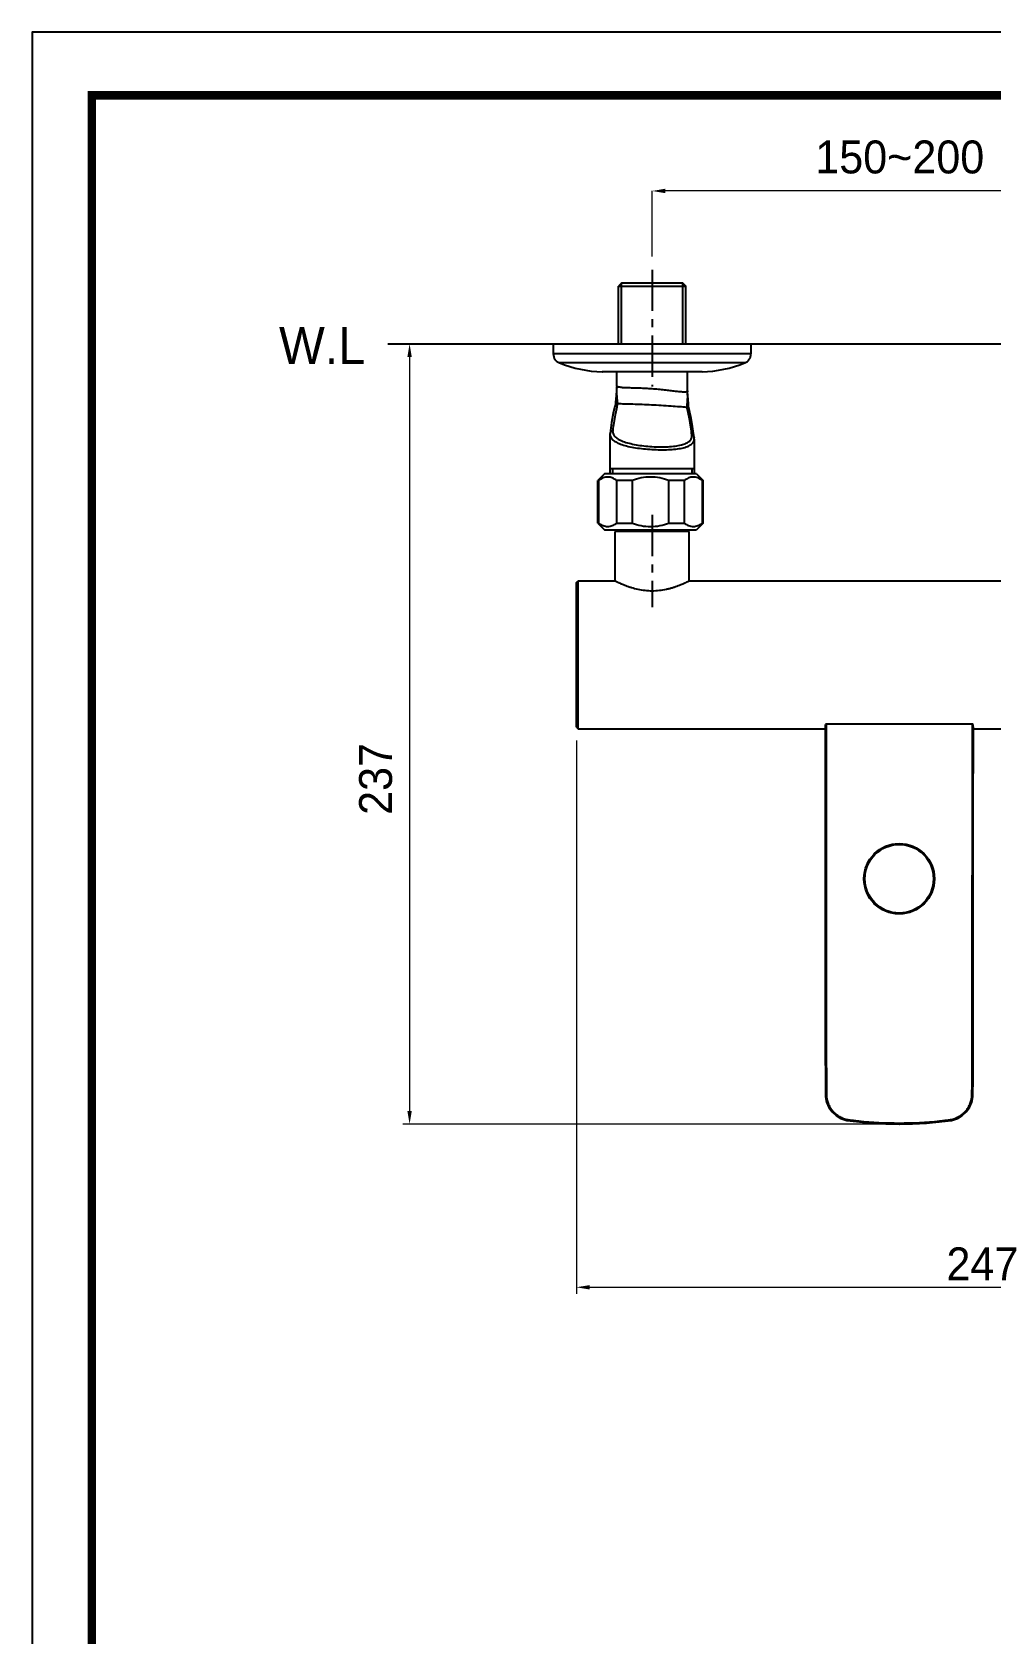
# Model space of a CAD drawing. Extents: x 912 to 2041, y 618 to 1444.
# Drawn here: x 912.2 to 1203.2, y 957.9 to 1444.5 of the extents above; entities that cross this region are included whole.
import ezdxf

# ---------------------------------------------------------------- set-up
doc = ezdxf.new("R2010")
doc.units = 0
doc.header["$LTSCALE"] = 10
doc.header["$MEASUREMENT"] = 0
doc.header["$PDMODE"] = 3
doc.header["$PDSIZE"] = -10
doc.linetypes.add('CENTER', pattern=[2, 1.25, -0.25, 0.25, -0.25])
doc.layers.get('0').update_dxf_attribs({"linetype": 'CONTINUOUS'})
doc.layers.get('DEFPOINTS').update_dxf_attribs({"linetype": 'CONTINUOUS'})
doc.layers.add('DEFAULT_1', color=7, linetype='CENTER')
doc.layers.add('치수선', color=7, linetype='CONTINUOUS', lineweight=20)
doc.styles.add('Daelim Dimension', font='H2GTRE.TTF')
doc.dimstyles.new('DEFAULT', dxfattribs={"dimscale": 2, "dimtxt": 2, "dimasz": 2, "dimexe": 0, "dimexo": 2, "dimgap": 1, "dimtad": 1, "dimdec": 1, "dimzin": 9, "dimdsep": 46, "dimtxsty": 'Daelim Dimension', "dimcen": 0.5, "dimclrd": 252, "dimclre": 252, "dimclrt": 3, "dimadec": 1, "dimazin": 0, "dimtfac": 1, "dimtdec": 1, "dimtix": 1, "dimtmove": 0, "dimatfit": 3, "dimfxl": 1, "dimtolj": 1, "dimtzin": 1, "dimlwd": 9, "dimlwe": 9, "dimarcsym": 0})

# ---------------------------------------------------------------- blocks, each defined once
blk = doc.blocks.new('*D3')
at = {"color": 5, "lineweight": 9, "ltscale": 0.5, "transparency": 16777216}
for p, q in [((1100.4, 1376.3), (1100.4, 1396.22)), ((1246.4, 1396.22), (1104.4, 1396.22)), ((1250.4, 1376.3), (1250.4, 1396.22))]:
    blk.add_line(p, q, dxfattribs=at)
at = {"color": 5, "ltscale": 0.5, "transparency": 16777216}
for points in [[(1104.4, 1396.89), (1104.4, 1395.55), (1100.4, 1396.22)], [(1246.4, 1396.89), (1246.4, 1395.55), (1250.4, 1396.22)]]:
    blk.add_solid(points, dxfattribs=at)
at = {"layer": 'DEFPOINTS', "color": 0, "ltscale": 0.5, "transparency": 16777216}
for p in [(1100.4, 1396.22), (1100.4, 1372.3), (1250.4, 1372.3)]:
    blk.add_point(p, dxfattribs=at)
at = {"color": 7, "ltscale": 0.5, "transparency": 16777216, "insert": (1175.57, 1411.55), "char_height": 10, "width": 21.3765, "attachment_point": 2, "line_spacing_factor": 0.9, "style": 'Daelim Dimension'}
blk.add_mtext('\\A1;150~200', dxfattribs=at)
blk = doc.blocks.new('*D4')
at = {"color": 5, "lineweight": 9, "ltscale": 0.5, "transparency": 16777216}
for p, q in [((1066.7, 1349.8), (1024.77, 1349.8)), ((1026.77, 1345.8), (1026.77, 1116.8)), ((1171.4, 1112.8), (1024.77, 1112.8))]:
    blk.add_line(p, q, dxfattribs=at)
at = {"color": 5, "ltscale": 0.5, "transparency": 16777216}
for points in [[(1026.1, 1345.8), (1027.44, 1345.8), (1026.77, 1349.8)], [(1026.1, 1116.8), (1027.44, 1116.8), (1026.77, 1112.8)]]:
    blk.add_solid(points, dxfattribs=at)
at = {"layer": 'DEFPOINTS', "color": 0, "ltscale": 0.5, "transparency": 16777216}
for p in [(1070.7, 1349.8), (1026.77, 1112.8), (1175.4, 1112.8)]:
    blk.add_point(p, dxfattribs=at)
at = {"color": 7, "ltscale": 0.5, "transparency": 16777216, "insert": (1011.44, 1217.62), "char_height": 10, "width": 21.3765, "attachment_point": 2, "rotation": 90, "line_spacing_factor": 0.9, "style": 'Daelim Dimension'}
blk.add_mtext('\\A1;237', dxfattribs=at)
blk = doc.blocks.new('*D11')
at = {"color": 5, "lineweight": 9, "ltscale": 0.5, "transparency": 16777216}
for p, q in [((1077.4, 1229.3), (1077.4, 1061.21)), ((1323.9, 1229.55), (1323.9, 1061.21)), ((1081.4, 1063.21), (1319.9, 1063.21))]:
    blk.add_line(p, q, dxfattribs=at)
at = {"color": 5, "ltscale": 0.5, "transparency": 16777216}
for points in [[(1081.4, 1063.87), (1081.4, 1062.54), (1077.4, 1063.21)], [(1319.9, 1063.87), (1319.9, 1062.54), (1323.9, 1063.21)]]:
    blk.add_solid(points, dxfattribs=at)
at = {"layer": 'DEFPOINTS', "color": 0, "ltscale": 0.5, "transparency": 16777216}
for p in [(1077.4, 1233.3), (1323.9, 1233.55), (1323.9, 1063.21)]:
    blk.add_point(p, dxfattribs=at)
at = {"color": 7, "ltscale": 0.5, "transparency": 16777216, "insert": (1200.65, 1070.32), "char_height": 10, "attachment_point": 5, "style": 'Daelim Dimension'}
blk.add_mtext('\\A1;247', dxfattribs=at)

msp = doc.modelspace()

# ---------------------------------------------------------------- linework, layer by layer
at = {"color": 7, "linetype": 'Continuous'}
for p, q in [((1091.15, 1368.3), (1090.15, 1367.3)), ((1090.15, 1349.8), (1090.15, 1367.3)), ((1090.15, 1367.3), (1110.65, 1367.3)), ((1091.08, 1368.3), (1109.71, 1368.3)), ((1109.65, 1368.3), (1110.65, 1367.3)), ((1110.65, 1349.8), (1110.65, 1367.3)), ((1070.4, 1349.8), (1070.4, 1346.75)), ((1070.4, 1349.8), (1130.4, 1349.8)), ((1130.4, 1349.8), (1130.4, 1346.75)), ((1085.25, 1341.31), (1085.34, 1341.31)), ((1115.45, 1341.31), (1085.34, 1341.31)), ((1089.65, 1337.06), (1089.65, 1341.31)), ((1111.15, 1335.48), (1111.15, 1341.31)), ((1115.54, 1341.31), (1115.45, 1341.31)), ((1089.64, 1336.79), (1089.65, 1337.06)), ((1111.15, 1335.48), (1111.15, 1335.21)), ((1089.13, 1330.85), (1089.12, 1330.85)), ((1111.63, 1329.82), (1111.64, 1329.81)), ((1087.6, 1322.27), (1087.6, 1310.3)), ((1087.62, 1322.67), (1087.62, 1322.67)), ((1113.2, 1320.86), (1113.17, 1321.26)), ((1113.17, 1321.26), (1113.17, 1321.26)), ((1113.2, 1320.86), (1113.2, 1310.3)), ((1113.2, 1320.86), (1113.2, 1320.86)), ((1085.9, 1310.3), (1083.9, 1308.3)), ((1113.9, 1310.3), (1085.9, 1310.3)), ((1113.2, 1311.8), (1087.6, 1311.8)), ((1113.9, 1310.3), (1115.9, 1308.3)), ((1083.9, 1295.3), (1083.9, 1308.3)), ((1084.12, 1308.3), (1083.9, 1308.3)), ((1084.12, 1308.3), (1084.12, 1295.3)), ((1089.69, 1295.3), (1089.69, 1308.3)), ((1094.33, 1308.3), (1089.69, 1308.3)), ((1094.33, 1308.3), (1094.33, 1295.3)), ((1105.46, 1295.3), (1105.46, 1308.3)), ((1110.1, 1308.3), (1105.46, 1308.3)), ((1110.1, 1308.3), (1110.1, 1295.3)), ((1115.67, 1295.3), (1115.67, 1308.3)), ((1115.9, 1308.3), (1115.67, 1308.3)), ((1115.9, 1295.3), (1115.9, 1308.3)), ((1083.9, 1295.3), (1085.9, 1293.3)), ((1083.9, 1295.3), (1084.12, 1295.3)), ((1089.69, 1295.3), (1094.33, 1295.3)), ((1105.46, 1295.3), (1110.1, 1295.3)), ((1115.9, 1295.3), (1113.9, 1293.3)), ((1115.67, 1295.3), (1115.9, 1295.3)), ((1085.9, 1293.3), (1113.9, 1293.3)), ((1089.15, 1277.8), (1089.15, 1292.8)), ((1111.65, 1292.8), (1089.15, 1292.8)), ((1089.9, 1292.8), (1089.9, 1293.3)), ((1110.9, 1292.8), (1110.9, 1293.3)), ((1111.65, 1277.8), (1111.65, 1292.8)), ((1077.4, 1277.3), (1077.9, 1277.8)), ((1077.4, 1233.3), (1077.4, 1277.3)), ((1077.9, 1232.8), (1077.9, 1277.8)), ((1077.9, 1277.8), (1089.15, 1277.8)), ((1111.65, 1277.8), (1239.15, 1277.8)), ((1077.4, 1233.3), (1077.9, 1232.8)), ((1077.9, 1232.8), (1152.9, 1232.8)), ((1152.9, 1234.16), (1152.9, 1193.16)), ((1197.81, 1234.27), (1152.98, 1234.27)), ((1197.9, 1193.16), (1197.9, 1234.16)), ((1197.9, 1233.48), (1197.9, 1219.29)), ((1197.9, 1232.8), (1286.4, 1232.8)), ((1197.9, 1190.05), (1197.9, 1219.29)), ((1152.89, 1193.16), (1152.9, 1187.67)), ((1152.9, 1193.16), (1152.9, 1188.49)), ((1197.9, 1187.25), (1197.9, 1193.16)), ((1152.9, 1187.67), (1152.9, 1178.88)), ((1197.9, 1188.49), (1197.9, 1190.05)), ((1197.87, 1154.86), (1197.88, 1163.07)), ((1152.92, 1154.88), (1152.93, 1147.88)), ((1152.93, 1147.88), (1152.95, 1141.78)), ((1197.84, 1138.98), (1197.85, 1144.71)), ((1152.95, 1141.78), (1152.96, 1136.37)), ((1197.82, 1131.5), (1197.84, 1138.98)), ((1175.4, 1112.8), (1175.51, 1112.8))]:
    msp.add_line(p, q, dxfattribs=at)
at = {"color": 2, "linetype": 'Continuous'}
for p, q in [((1091.08, 1349.8), (1091.08, 1368.3)), ((1109.71, 1349.8), (1109.71, 1368.3)), ((1088.34, 1311.8), (1088.34, 1310.3)), ((1112.46, 1311.8), (1112.46, 1310.3))]:
    msp.add_line(p, q, dxfattribs=at)
at = {"ltscale": 0.5}
for p, q in [((1020.13, 1349.8), (1729.04, 1349.8)), ((1100.4, 1349.8), (1250.4, 1349.8))]:
    msp.add_line(p, q, dxfattribs=at)
at = {"color": 9, "linetype": 'Continuous'}
for p, q in [((1130.4, 1346.75), (1070.4, 1346.75)), ((1128.53, 1343.98), (1072.26, 1343.98)), ((1115.54, 1341.31), (1085.25, 1341.31)), ((1100.41, 1336.08), (1100.4, 1336.09)), ((1100.41, 1336.08), (1100.4, 1336.09)), ((1153.2, 1234.27), (1153.2, 1193.16)), ((1197.6, 1193.16), (1197.6, 1234.27)), ((1153.2, 1193.16), (1152.89, 1193.16)), ((1197.6, 1193.16), (1197.9, 1193.16)), ((1175.4, 1113.1), (1175.4, 1112.8))]:
    msp.add_line(p, q, dxfattribs=at)
at = {"ltscale": 0.5}
msp.add_lwpolyline([(912.17, 617.69), (2040.57, 617.69), (2040.57, 1444.49), (912.17, 1444.49)], close=True, dxfattribs=at)
at = {"color": 5, "linetype": 'ByBlock', "lineweight": 200, "const_width": 2.6}
msp.add_lwpolyline([(930.31, 653.09), (2022.31, 653.09), (2022.31, 1425.29), (930.31, 1425.29)], close=True, dxfattribs=at)
at = {"color": 7, "linetype": 'Continuous'}
for points in [[(1089.64, 1336.79), (1089.57, 1335.57), (1089.48, 1334.18), (1089.39, 1333.02), (1089.31, 1332.13), (1089.23, 1331.48), (1089.17, 1331.04), (1089.13, 1330.85)], [(1111.63, 1329.82), (1111.6, 1329.98), (1111.53, 1330.37), (1111.46, 1330.95), (1111.39, 1331.76), (1111.3, 1332.81), (1111.22, 1334.1), (1111.15, 1335.21)], [(1089.12, 1330.85), (1088.61, 1328.7), (1088.1, 1325.92), (1087.62, 1322.67)], [(1113.17, 1321.26), (1112.69, 1324.66), (1112.17, 1327.57), (1111.64, 1329.81)], [(1087.62, 1322.67), (1087.6, 1322.35), (1087.6, 1322.27)], [(1152.89, 1233.48), (1152.89, 1205.48), (1152.89, 1193.16)], [(1197.88, 1163.07), (1197.88, 1167.77), (1197.89, 1173), (1197.89, 1178.87), (1197.9, 1187.25)], [(1152.9, 1178.88), (1152.9, 1173.02), (1152.91, 1167.79), (1152.91, 1163.09), (1152.92, 1154.88)], [(1197.85, 1144.71), (1197.86, 1147.86), (1197.87, 1154.86)], [(1152.96, 1136.37), (1152.97, 1133.88), (1152.99, 1127.12)], [(1187.47, 1113.43), (1189.37, 1113.63), (1191.31, 1113.91), (1193.06, 1114.48), (1194.54, 1115.36), (1195.77, 1116.5), (1196.74, 1117.85), (1197.41, 1119.42), (1197.76, 1121.17), (1197.79, 1123.05), (1197.8, 1125.03), (1197.82, 1131.5)], [(1152.99, 1127.12), (1152.99, 1125.05), (1153, 1123.07), (1153.03, 1121.19), (1153.37, 1119.43), (1154.05, 1117.87), (1155.01, 1116.51), (1156.24, 1115.37), (1157.72, 1114.48), (1159.46, 1113.91), (1161.4, 1113.64), (1163.32, 1113.43)], [(1163.32, 1113.43), (1167.09, 1113.1), (1171.33, 1112.87), (1175.4, 1112.8)], [(1175.51, 1112.8), (1179.44, 1112.87), (1183.68, 1113.1), (1187.47, 1113.43)]]:
    msp.add_lwpolyline(points, dxfattribs=at)
msp.add_circle((1175.4, 1187.3), 10.7, dxfattribs=at)
at = {"color": 9, "linetype": 'Continuous'}
msp.add_circle((1175.4, 1187.3), 10.41, dxfattribs=at)
at = {"color": 7, "linetype": 'Continuous'}
for centre, radius, start, end in [((1073.4, 1346.75), 3, 180, 247.792), ((1085.9, 1377.37), 36.07, 247.792, 268.9776), ((1114.9, 1377.37), 36.07, 271.0224, 292.208), ((1127.4, 1346.75), 3, 292.208, 0)]:
    msp.add_arc(centre, radius, start, end, dxfattribs=at)
at = {"color": 9, "linetype": 'Continuous'}
for centre, start, end in [((1175.38, 1230.25), 263.9948, 270.0085), ((1175.41, 1230.25), 269.9913, 276.0052)]:
    msp.add_arc(centre, 117.14, start, end, dxfattribs=at)
for points, knots in [([(1089.64, 1336.79), (1089.61, 1336.23), (1089.58, 1335.16), (1089.65, 1333.68), (1089.76, 1332.6), (1089.85, 1331.92), (1089.9, 1331.65), (1089.93, 1331.54)], [0, 0, 0, 0, 0.318225, 0.606808, 0.845121, 0.9357, 1, 1, 1, 1]), ([(1089.74, 1336.86), (1089.71, 1336.89), (1089.66, 1336.95), (1089.65, 1337.03), (1089.65, 1337.06)], [0, 0, 0, 0, 0.526097, 1, 1, 1, 1]), ([(1100.4, 1336.09), (1099.76, 1336.13), (1098.5, 1336.21), (1096.66, 1336.29), (1094.94, 1336.34), (1093.39, 1336.38), (1092.07, 1336.42), (1091.02, 1336.49), (1090.33, 1336.6), (1089.93, 1336.73), (1089.79, 1336.81), (1089.74, 1336.86)], [0, 0, 0, 0, 0.179264, 0.352761, 0.51492, 0.6605, 0.784827, 0.884039, 0.955605, 0.980957, 1, 1, 1, 1]), ([(1111.05, 1335.29), (1110.99, 1335.25), (1110.85, 1335.19), (1110.45, 1335.12), (1109.75, 1335.12), (1108.7, 1335.21), (1107.38, 1335.36), (1105.85, 1335.55), (1104.14, 1335.75), (1102.3, 1335.94), (1101.05, 1336.04), (1100.41, 1336.08)], [0, 0, 0, 0, 0.018068, 0.042703, 0.113805, 0.213464, 0.33851, 0.484655, 0.647093, 0.820678, 1, 1, 1, 1]), ([(1110.94, 1330.49), (1110.96, 1330.58), (1111, 1330.82), (1111.08, 1331.42), (1111.16, 1332.38), (1111.21, 1333.72), (1111.18, 1334.69), (1111.15, 1335.21)], [0, 0, 0, 0, 0.062638, 0.150198, 0.383518, 0.672999, 1, 1, 1, 1]), ([(1111.15, 1335.48), (1111.15, 1335.44), (1111.13, 1335.37), (1111.08, 1335.31), (1111.05, 1335.29)], [0, 0, 0, 0, 0.483898, 1, 1, 1, 1]), ([(1089.93, 1331.54), (1089.78, 1331.04), (1089.51, 1329.93), (1088.97, 1327.24), (1088.64, 1325.03), (1088.43, 1323.45)], [0, 0, 0, 0, 0.188544, 0.418264, 1, 1, 1, 1]), ([(1089.93, 1331.54), (1089.75, 1331.51), (1089.39, 1331.36), (1089.18, 1331.03), (1089.13, 1330.85)], [0, 0, 0, 0, 0.502415, 1, 1, 1, 1]), ([(1100.16, 1331.2), (1098.3, 1331.29), (1095.6, 1331.39), (1092.19, 1331.47), (1090.65, 1331.52), (1089.93, 1331.54)], [0, 0, 0, 0, 0.546536, 0.789815, 1, 1, 1, 1]), ([(1110.94, 1330.49), (1110.2, 1330.53), (1108.6, 1330.65), (1105.01, 1330.93), (1102.15, 1331.11), (1100.16, 1331.2)], [0, 0, 0, 0, 0.204197, 0.446342, 1, 1, 1, 1]), ([(1112.47, 1322.02), (1112.26, 1323.68), (1111.92, 1325.99), (1111.37, 1328.8), (1111.08, 1329.97), (1110.94, 1330.49)], [0, 0, 0, 0, 0.582569, 0.812104, 1, 1, 1, 1]), ([(1110.94, 1330.49), (1111.1, 1330.45), (1111.41, 1330.28), (1111.59, 1329.98), (1111.63, 1329.82)], [0, 0, 0, 0, 0.502176, 1, 1, 1, 1]), ([(1087.6, 1322.27), (1087.6, 1322.12), (1087.64, 1321.81), (1087.88, 1321.19), (1088.55, 1320.46), (1089.72, 1319.74), (1091.28, 1319.12), (1093.19, 1318.6), (1095.39, 1318.18), (1097.79, 1317.88), (1100.31, 1317.68), (1102.83, 1317.59), (1105.26, 1317.62), (1107.49, 1317.78), (1109.44, 1318.08), (1110.84, 1318.47), (1111.74, 1318.88), (1112.4, 1319.29), (1112.91, 1319.8), (1113.16, 1320.41), (1113.2, 1320.71), (1113.2, 1320.86)], [0, 0, 0, 0, 0.015915, 0.032401, 0.070041, 0.117555, 0.176503, 0.246519, 0.325935, 0.412176, 0.50207, 0.592084, 0.678593, 0.758169, 0.827922, 0.88595, 0.910425, 0.932033, 0.968106, 0.984147, 1, 1, 1, 1]), ([(1088.43, 1323.45), (1088.23, 1323.42), (1087.84, 1323.24), (1087.65, 1322.86), (1087.62, 1322.67)], [0, 0, 0, 0, 0.511405, 1, 1, 1, 1]), ([(1088.43, 1323.45), (1088.41, 1323.29), (1088.4, 1322.97), (1088.55, 1322.32), (1088.97, 1321.72), (1089.56, 1321.2), (1090.36, 1320.67), (1091.64, 1320.09), (1093.46, 1319.54), (1095.58, 1319.1), (1097.91, 1318.77), (1100.35, 1318.56), (1102.81, 1318.47), (1105.16, 1318.51), (1107.32, 1318.68), (1109.18, 1319.01), (1110.5, 1319.43), (1111.33, 1319.88), (1111.8, 1320.24), (1112.15, 1320.63), (1112.39, 1321.07), (1112.5, 1321.54), (1112.49, 1321.86), (1112.47, 1322.02)], [0, 0, 0, 0, 0.017194, 0.03443, 0.072187, 0.094278, 0.119022, 0.17709, 0.246502, 0.325681, 0.411984, 0.502113, 0.592371, 0.67896, 0.758273, 0.827291, 0.884177, 0.908071, 0.92923, 0.948175, 0.965661, 0.982622, 1, 1, 1, 1]), ([(1112.47, 1322.02), (1112.65, 1321.97), (1112.98, 1321.78), (1113.15, 1321.43), (1113.17, 1321.26)], [0, 0, 0, 0, 0.510743, 1, 1, 1, 1]), ([(1153.2, 1193.16), (1153.2, 1189.59), (1153.2, 1182.46), (1153.2, 1173.54), (1153.21, 1166.41), (1153.21, 1161.06), (1153.22, 1155.71), (1153.23, 1150.36), (1153.24, 1145.01), (1153.25, 1139.66), (1153.26, 1135.2), (1153.27, 1131.63), (1153.28, 1129.4), (1153.28, 1127.62), (1153.29, 1126.28), (1153.29, 1124.95), (1153.3, 1123.61), (1153.3, 1122.27), (1153.31, 1120.93), (1153.59, 1119.61), (1154.08, 1118.37), (1154.78, 1117.22), (1155.66, 1116.21), (1156.7, 1115.36), (1157.68, 1114.81), (1158.51, 1114.47), (1159.36, 1114.22), (1160.46, 1114.04), (1161.79, 1113.9), (1162.68, 1113.79), (1163.12, 1113.75)], [0, 0, 0, 0, 0.125013, 0.250025, 0.312532, 0.375038, 0.437544, 0.500051, 0.562557, 0.625063, 0.68757, 0.718823, 0.750076, 0.765703, 0.781329, 0.796956, 0.812582, 0.828209, 0.843829, 0.859439, 0.875052, 0.890666, 0.906279, 0.921891, 0.937502, 0.945315, 0.953127, 0.968747, 0.984373, 1, 1, 1, 1]), ([(1187.67, 1113.75), (1188.11, 1113.79), (1189, 1113.9), (1190.33, 1114.04), (1191.43, 1114.22), (1192.29, 1114.47), (1193.11, 1114.81), (1194.09, 1115.36), (1195.13, 1116.21), (1196.01, 1117.22), (1196.71, 1118.37), (1197.2, 1119.61), (1197.48, 1120.93), (1197.49, 1122.27), (1197.5, 1123.61), (1197.5, 1124.95), (1197.5, 1126.28), (1197.51, 1127.62), (1197.51, 1129.4), (1197.52, 1131.63), (1197.53, 1135.2), (1197.54, 1139.66), (1197.55, 1145.01), (1197.56, 1150.36), (1197.57, 1155.71), (1197.58, 1161.06), (1197.58, 1166.41), (1197.59, 1173.54), (1197.59, 1182.46), (1197.6, 1189.59), (1197.6, 1193.16)], [0, 0, 0, 0, 0.015627, 0.031253, 0.046873, 0.054685, 0.062497, 0.078109, 0.093722, 0.109334, 0.124946, 0.140558, 0.156166, 0.171786, 0.187413, 0.203039, 0.218666, 0.234293, 0.249919, 0.281173, 0.312426, 0.374933, 0.43744, 0.499946, 0.562453, 0.62496, 0.687466, 0.749973, 0.874987, 1, 1, 1, 1]), ([(1163.32, 1113.43), (1163.27, 1113.43), (1163.19, 1113.56), (1163.15, 1113.67), (1163.12, 1113.75)], [0, 0, 0, 0, 0.373769, 1, 1, 1, 1]), ([(1187.47, 1113.43), (1187.52, 1113.43), (1187.61, 1113.56), (1187.64, 1113.67), (1187.67, 1113.75)], [0, 0, 0, 0, 0.373762, 1, 1, 1, 1])]:
    msp.add_open_spline(points, degree=3, knots=knots, dxfattribs=at)
at = {"color": 7, "linetype": 'Continuous'}
for points, knots in [([(1089.69, 1308.3), (1089.47, 1308.45), (1089.03, 1308.73), (1088.33, 1309.05), (1087.62, 1309.26), (1086.91, 1309.32), (1086.19, 1309.26), (1085.48, 1309.05), (1084.78, 1308.73), (1084.34, 1308.45), (1084.12, 1308.3)], [0, 0, 0, 0, 0.132909, 0.259675, 0.38132, 0.5, 0.61868, 0.740325, 0.867091, 1, 1, 1, 1]), ([(1105.46, 1308.3), (1104.57, 1308.61), (1102.74, 1309.12), (1099.9, 1309.39), (1097.05, 1309.12), (1095.22, 1308.61), (1094.33, 1308.3)], [0, 0, 0, 0, 0.250046, 0.5, 0.749954, 1, 1, 1, 1]), ([(1115.67, 1308.3), (1115.45, 1308.45), (1115.01, 1308.73), (1114.32, 1309.05), (1113.61, 1309.26), (1112.89, 1309.32), (1112.17, 1309.26), (1111.46, 1309.05), (1110.76, 1308.73), (1110.32, 1308.45), (1110.1, 1308.3)], [0, 0, 0, 0, 0.132909, 0.259675, 0.38132, 0.5, 0.61868, 0.740325, 0.867091, 1, 1, 1, 1]), ([(1084.12, 1295.3), (1084.34, 1295.15), (1084.78, 1294.87), (1085.48, 1294.55), (1086.19, 1294.35), (1086.91, 1294.28), (1087.62, 1294.35), (1088.33, 1294.55), (1089.03, 1294.87), (1089.47, 1295.15), (1089.69, 1295.3)], [0, 0, 0, 0, 0.132909, 0.259675, 0.38132, 0.5, 0.61868, 0.740325, 0.867091, 1, 1, 1, 1]), ([(1094.33, 1295.3), (1095.22, 1294.99), (1097.05, 1294.48), (1099.9, 1294.21), (1102.74, 1294.48), (1104.57, 1294.99), (1105.46, 1295.3)], [0, 0, 0, 0, 0.250046, 0.5, 0.749954, 1, 1, 1, 1]), ([(1110.1, 1295.3), (1110.32, 1295.15), (1110.76, 1294.87), (1111.46, 1294.55), (1112.17, 1294.35), (1112.89, 1294.28), (1113.61, 1294.35), (1114.32, 1294.55), (1115.01, 1294.87), (1115.45, 1295.15), (1115.67, 1295.3)], [0, 0, 0, 0, 0.132909, 0.259675, 0.38132, 0.5, 0.61868, 0.740325, 0.867091, 1, 1, 1, 1]), ([(1089.15, 1277.8), (1089.14, 1277.8), (1089.15, 1277.8), (1089.15, 1277.8), (1089.16, 1277.79), (1089.18, 1277.78), (1089.2, 1277.77), (1089.24, 1277.76), (1089.27, 1277.74), (1089.32, 1277.72), (1089.39, 1277.68), (1089.5, 1277.63), (1089.65, 1277.55), (1089.83, 1277.47), (1090.03, 1277.37), (1090.26, 1277.27), (1090.6, 1277.11), (1091.09, 1276.89), (1091.74, 1276.62), (1092.47, 1276.33), (1093.27, 1276.04), (1094.46, 1275.66), (1096.09, 1275.22), (1098.19, 1274.87), (1099.65, 1274.79), (1100.4, 1274.79)], [0, 0, 0, 0, 0.00033, 0.000744, 0.001326, 0.002989, 0.005318, 0.008308, 0.011954, 0.01625, 0.021192, 0.032983, 0.047251, 0.063912, 0.082883, 0.104085, 0.127438, 0.180205, 0.240355, 0.307151, 0.379907, 0.457954, 0.627331, 0.810056, 1, 1, 1, 1]), ([(1100.4, 1274.79), (1101.14, 1274.79), (1102.6, 1274.87), (1104.38, 1275.17), (1105.72, 1275.49), (1106.65, 1275.76), (1107.52, 1276.04), (1108.32, 1276.33), (1109.05, 1276.62), (1109.7, 1276.89), (1110.19, 1277.11), (1110.54, 1277.27), (1110.76, 1277.37), (1110.96, 1277.47), (1111.14, 1277.55), (1111.29, 1277.63), (1111.4, 1277.68), (1111.47, 1277.72), (1111.52, 1277.74), (1111.56, 1277.76), (1111.59, 1277.77), (1111.61, 1277.78), (1111.63, 1277.79), (1111.64, 1277.8), (1111.64, 1277.8), (1111.64, 1277.8), (1111.65, 1277.8)], [0, 0, 0, 0, 0.189936, 0.372654, 0.459364, 0.542063, 0.620108, 0.692852, 0.759653, 0.819815, 0.872574, 0.895916, 0.917108, 0.936076, 0.952743, 0.967024, 0.978822, 0.983761, 0.988052, 0.991691, 0.994675, 0.997001, 0.998664, 0.999247, 0.999664, 1, 1, 1, 1]), ([(1152.9, 1234.16), (1152.89, 1234.1), (1152.89, 1233.87), (1152.89, 1233.64), (1152.89, 1233.48)], [0, 0, 0, 0, 0.278601, 1, 1, 1, 1]), ([(1197.9, 1233.48), (1197.9, 1233.53), (1197.9, 1233.76), (1197.9, 1233.98), (1197.9, 1234.16)], [0, 0, 0, 0, 0.220049, 1, 1, 1, 1])]:
    msp.add_open_spline(points, degree=3, knots=knots, dxfattribs=at)
at = {"layer": 'DEFAULT_1', "color": 7, "linetype": 'CENTER'}
for p, q in [((1100.4, 1372.3), (1100.4, 1336.8)), ((1100.4, 1297.8), (1100.4, 1269.79))]:
    msp.add_line(p, q, dxfattribs=at)

# ---------------------------------------------------------------- texts
at = {"layer": '치수선', "insert": (1013.3, 1354.86), "char_height": 11.25, "attachment_point": 3, "style": 'Daelim Dimension'}
msp.add_mtext_dynamic_manual_height_columns('W.L', width=17.4109, gutter_width=12.5, heights=[0], dxfattribs=at)

# ---------------------------------------------------------------- dimensions: what is measured, and where the dimension line sits
at = {"color": 5, "ltscale": 0.5}
dim = msp.add_linear_dim(base=(1100.4, 1396.22), p1=(1250.4, 1372.3), p2=(1100.4, 1372.3), angle=180, text='<>~200', dimstyle='DEFAULT', override={"dimtxt": 5, "dimclrd": 5, "dimclre": 5, "dimclrt": 7}, dxfattribs=at)
dim.commit()
dim.dimension.update_dxf_attribs({"geometry": '*D3', "text_midpoint": (1175.57, 1396.22), "dimtype": 160})
dim = msp.add_linear_dim(base=(1026.77, 1112.8), p1=(1070.7, 1349.8), p2=(1175.4, 1112.8), angle=270, dimstyle='DEFAULT', override={"dimtxt": 5, "dimexe": 1, "dimdec": 0, "dimclrd": 5, "dimclre": 5, "dimclrt": 7}, dxfattribs=at)
dim.commit()
dim.dimension.update_dxf_attribs({"geometry": '*D4', "text_midpoint": (1026.77, 1217.62), "dimtype": 160})
dim = msp.add_linear_dim(base=(1323.89580012, 1063.20818499), p1=(1077.39580012, 1233.3016807), p2=(1323.89580012, 1233.55469275), dimstyle='DEFAULT', override={"dimtxt": 5, "dimexe": 1, "dimdec": 0, "dimclrd": 5, "dimclre": 5, "dimclrt": 7}, dxfattribs=at)
dim.commit()
dim.dimension.update_dxf_attribs({"geometry": '*D11', "text_midpoint": (1200.64580012, 1070.31646525)})

doc.saveas('drawing.dxf')
